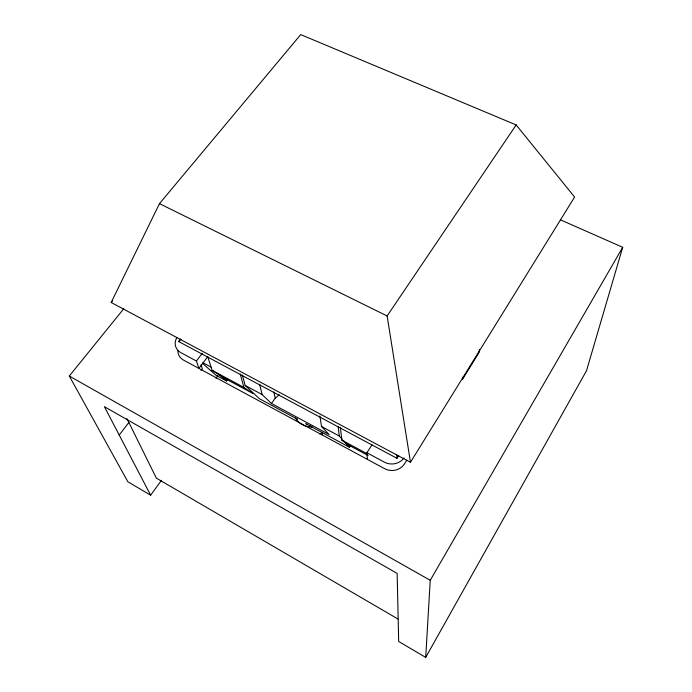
<?xml version="1.0" encoding="UTF-8"?>
<svg xmlns="http://www.w3.org/2000/svg" width="692" height="692" viewBox="0 0 692 692"><rect width="100%" height="100%" fill="white"/><g stroke="black" fill="none" stroke-linecap="round" stroke-linejoin="round"><path stroke-width="1.04" d="M161.426 480.386L150.64 495.195L104.388 406.68L397.147 573.4L398.678 641.467L425.701 657.4L430.242 580.294L622.705 247.303L560.459 219.84M462.74 377.27L462.559 379.233L479.106 352.47L479.452 349.434M622.705 247.303L586.496 370.748L425.701 657.4M111.178 302.499L159.471 203.638L300.709 34.6L516.163 124.949L574.611 197.038L410.477 462.273L111.178 302.499L112.545 300.83M406.835 460.111L404.552 463.787A14.515 13.39 -0.1 0 1 384.631 468.692L183.57 360.125A13.771 11.703 -18.1 0 1 177.887 350.801M180.603 338.968L178.64 341.528L396.957 458.294L398.678 455.544M367.409 459.384L366.916 452.75L372.028 444.783M306.729 424.205L349.443 447.24L350.593 445.475M410.477 462.273L387.122 315.959L516.163 124.949M319.894 415.944L321.495 426.471L329.107 434.55L271.48 403.505L275.234 398.159L279.334 394.76M202.496 363.343L216.008 375.289L226.543 380.972L227.746 379.328M215.999 378.239L217.919 375.635M201.069 370.488L202.349 368.784L201.017 364.762M212.081 370.289L243.904 387.425L252.943 393.523L221.864 376.777L212.081 370.289L207.756 356.631L198.924 368.412L196.433 361.025L202.263 353.292M119.223 435.078L128.859 422.457M150.64 495.195L127.856 481.762L69.295 376.033L123.712 308.805M178.64 341.528L180.949 339.348M159.471 203.638L387.122 315.959M297.292 419.101L295.423 418.106A19.817 17.776 -10.3 0 0 312.248 427.085L309.436 425.589M305.7 423.59L307.568 424.594M202.851 362.712L211.077 367.132M242.373 375.064L245.167 385.453L262.13 394.57L271.48 403.505M321.495 426.471L339.296 436.038L342.194 439.238M196.433 361.025L180.915 352.678A13.935 11.799 -17.9 0 1 176.815 337.653M366.916 452.75L384.354 462.135A14.696 13.52 -0.2 0 0 404.024 457.931M340.36 427.319L341.874 440.164L367.071 453.718M368.179 455.596L348.543 445.017L341.874 440.164M297.231 419.084L259.258 398.609L245.167 385.453M69.295 376.033L430.242 580.294M397.961 619.003L156.34 478.12L126.956 418.608M219.589 374.744L226.543 380.972M343.647 440.839L349.443 447.24M240.262 374.043L243.904 387.425M259.621 384.285L262.13 394.57M273.824 391.888L275.234 398.159M338.146 426.67L339.296 436.038M396.888 455.111L396.957 458.294M322.61 432.388A12.785 11.548 -10.5 0 1 319.661 433.91M322.628 433.4A6.297 5.709 -10.7 0 1 321.944 434.784"/></g></svg>
